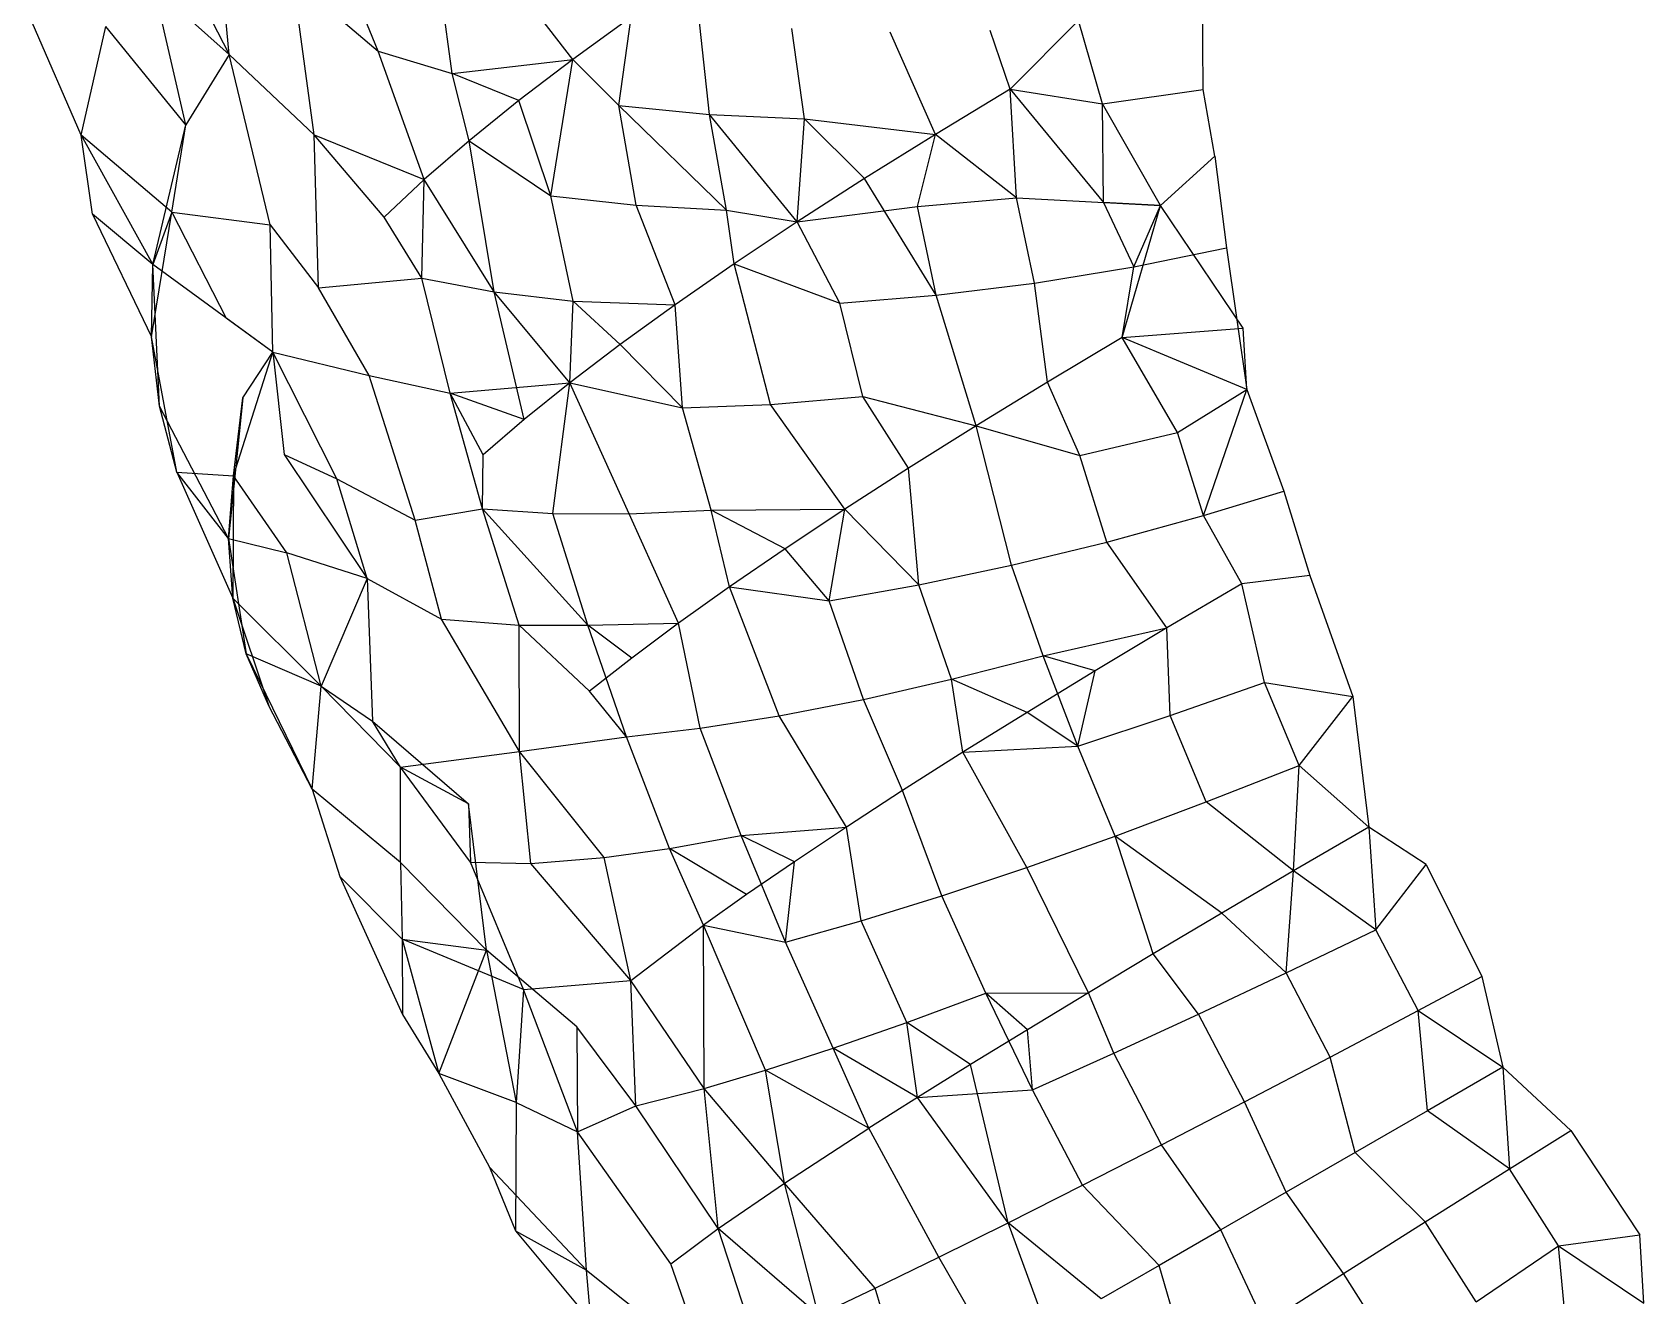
# Model space of a CAD drawing. Header units: inches. Extents: x 17 to 4615, y 5 to 3256.
# Drawn here: x 3232.362 to 3233.138, y 2580.938 to 2581.546 of the extents above; entities that cross this region are included whole.
import ezdxf

# ---------------------------------------------------------------- set-up
doc = ezdxf.new("R2010")
doc.units = ezdxf.units.IN
doc.header["$MEASUREMENT"] = 0

msp = doc.modelspace()

# ---------------------------------------------------------------- linework, layer by layer
for p, q in [((3232.42596, 2581.59624), (3232.45717, 2581.53574)), ((3232.52892, 2581.53739), (3232.50673, 2581.59149)), ((3232.56461, 2581.52658), (3232.55749, 2581.57811)), ((3232.92623, 2581.51883), (3232.9258, 2581.57701)), ((3232.45717, 2581.53574), (3232.45369, 2581.57387)), ((3232.48783, 2581.5723), (3232.52892, 2581.53739)), ((3232.49817, 2581.49707), (3232.48783, 2581.5723)), ((3232.68852, 2581.50682), (3232.68103, 2581.57458)), ((3232.45717, 2581.53574), (3232.42099, 2581.56809)), ((3232.4363, 2581.50184), (3232.42099, 2581.56809)), ((3232.62264, 2581.5334), (3232.59653, 2581.56726)), ((3232.6508, 2581.55377), (3232.62264, 2581.5334)), ((3232.64482, 2581.51119), (3232.6508, 2581.55377)), ((3232.38587, 2581.49694), (3232.36235, 2581.55121)), ((3232.38587, 2581.49694), (3232.39782, 2581.54929)), ((3232.4363, 2581.50184), (3232.39782, 2581.54929)), ((3232.73414, 2581.50468), (3232.72812, 2581.54822)), ((3232.7973, 2581.49726), (3232.77537, 2581.54655)), ((3232.83327, 2581.51896), (3232.82363, 2581.54727)), ((3232.86609, 2581.55213), (3232.83327, 2581.51896)), ((3232.87768, 2581.51195), (3232.86609, 2581.55213)), ((3232.45717, 2581.53574), (3232.4363, 2581.50184)), ((3232.45717, 2581.53574), (3232.49817, 2581.49707)), ((3232.47687, 2581.45367), (3232.45717, 2581.53574)), ((3232.52892, 2581.53739), (3232.56461, 2581.52658)), ((3232.55108, 2581.47551), (3232.52892, 2581.53739)), ((3232.56461, 2581.52658), (3232.62264, 2581.5334)), ((3232.62264, 2581.5334), (3232.59659, 2581.51355)), ((3232.61213, 2581.4677), (3232.62264, 2581.5334)), ((3232.62264, 2581.5334), (3232.64482, 2581.51119)), ((3232.57272, 2581.49424), (3232.56461, 2581.52658)), ((3232.59659, 2581.51355), (3232.56461, 2581.52658)), ((3232.83327, 2581.51896), (3232.7973, 2581.49726)), ((3232.83327, 2581.51896), (3232.87768, 2581.51195)), ((3232.83625, 2581.46668), (3232.83327, 2581.51896)), ((3232.83327, 2581.51896), (3232.8782, 2581.46446)), ((3232.87768, 2581.51195), (3232.92623, 2581.51883)), ((3232.93183, 2581.4868), (3232.92623, 2581.51883)), ((3232.59659, 2581.51355), (3232.57272, 2581.49424)), ((3232.61213, 2581.4677), (3232.59659, 2581.51355)), ((3232.64482, 2581.51119), (3232.68852, 2581.50682)), ((3232.65321, 2581.46314), (3232.64482, 2581.51119)), ((3232.69657, 2581.46076), (3232.64482, 2581.51119)), ((3232.9056, 2581.46302), (3232.87768, 2581.51195)), ((3232.8782, 2581.46446), (3232.87768, 2581.51195)), ((3232.42035, 2581.4346), (3232.4363, 2581.50184)), ((3232.42957, 2581.45978), (3232.4363, 2581.50184)), ((3232.68852, 2581.50682), (3232.73414, 2581.50468)), ((3232.69657, 2581.46076), (3232.68852, 2581.50682)), ((3232.73075, 2581.45523), (3232.68852, 2581.50682)), ((3232.73075, 2581.45523), (3232.73414, 2581.50468)), ((3232.73414, 2581.50468), (3232.7973, 2581.49726)), ((3232.7631, 2581.476), (3232.73414, 2581.50468)), ((3232.39137, 2581.45885), (3232.38587, 2581.49694)), ((3232.38587, 2581.49694), (3232.42035, 2581.4346)), ((3232.42957, 2581.45978), (3232.38587, 2581.49694)), ((3232.49817, 2581.49707), (3232.55108, 2581.47551)), ((3232.50011, 2581.42341), (3232.49817, 2581.49707)), ((3232.53175, 2581.45745), (3232.49817, 2581.49707)), ((3232.57272, 2581.49424), (3232.55108, 2581.47551)), ((3232.57272, 2581.49424), (3232.61213, 2581.4677)), ((3232.58485, 2581.42153), (3232.57272, 2581.49424)), ((3232.7973, 2581.49726), (3232.7631, 2581.476)), ((3232.78854, 2581.46255), (3232.7973, 2581.49726)), ((3232.83625, 2581.46668), (3232.7973, 2581.49726)), ((3232.9056, 2581.46302), (3232.93183, 2581.4868)), ((3232.93183, 2581.4868), (3232.93747, 2581.44265)), ((3232.7631, 2581.476), (3232.73075, 2581.45523)), ((3232.79754, 2581.41981), (3232.7631, 2581.476)), ((3232.55108, 2581.47551), (3232.53175, 2581.45745)), ((3232.55, 2581.42807), (3232.55108, 2581.47551)), ((3232.58485, 2581.42153), (3232.55108, 2581.47551)), ((3232.61213, 2581.4677), (3232.65321, 2581.46314)), ((3232.62279, 2581.41702), (3232.61213, 2581.4677)), ((3232.65321, 2581.46314), (3232.69657, 2581.46076)), ((3232.67186, 2581.41522), (3232.65321, 2581.46314)), ((3232.69657, 2581.46076), (3232.73075, 2581.45523)), ((3232.7003, 2581.43493), (3232.69657, 2581.46076)), ((3232.73075, 2581.45523), (3232.78854, 2581.46255)), ((3232.78854, 2581.46255), (3232.83625, 2581.46668)), ((3232.79754, 2581.41981), (3232.78854, 2581.46255)), ((3232.83625, 2581.46668), (3232.9056, 2581.46302)), ((3232.84488, 2581.42566), (3232.83625, 2581.46668)), ((3232.9056, 2581.46302), (3232.8782, 2581.46446)), ((3232.8782, 2581.46446), (3232.89279, 2581.43354)), ((3232.88718, 2581.39943), (3232.9056, 2581.46302)), ((3232.89279, 2581.43354), (3232.9056, 2581.46302)), ((3232.9454, 2581.4039), (3232.9056, 2581.46302)), ((3232.42035, 2581.4346), (3232.39137, 2581.45885)), ((3232.39137, 2581.45885), (3232.41973, 2581.39973)), ((3232.41973, 2581.39973), (3232.42957, 2581.45978)), ((3232.42957, 2581.45978), (3232.42035, 2581.4346)), ((3232.42957, 2581.45978), (3232.47687, 2581.45367)), ((3232.42957, 2581.45978), (3232.45579, 2581.40873)), ((3232.47687, 2581.45367), (3232.50011, 2581.42341)), ((3232.47814, 2581.39241), (3232.47687, 2581.45367)), ((3232.55, 2581.42807), (3232.53175, 2581.45745)), ((3232.73075, 2581.45523), (3232.7003, 2581.43493)), ((3232.75123, 2581.41597), (3232.73075, 2581.45523)), ((3232.89279, 2581.43354), (3232.93747, 2581.44265)), ((3232.93747, 2581.44265), (3232.94721, 2581.37438)), ((3232.41973, 2581.39973), (3232.42035, 2581.4346)), ((3232.42359, 2581.36637), (3232.42035, 2581.4346)), ((3232.47814, 2581.39241), (3232.42035, 2581.4346)), ((3232.7003, 2581.43493), (3232.67186, 2581.41522)), ((3232.7003, 2581.43493), (3232.75123, 2581.41597)), ((3232.71791, 2581.36728), (3232.7003, 2581.43493)), ((3232.84488, 2581.42566), (3232.89279, 2581.43354)), ((3232.88718, 2581.39943), (3232.89279, 2581.43354)), ((3232.50011, 2581.42341), (3232.55, 2581.42807)), ((3232.52462, 2581.38112), (3232.50011, 2581.42341)), ((3232.55, 2581.42807), (3232.58485, 2581.42153)), ((3232.5636, 2581.37265), (3232.55, 2581.42807)), ((3232.79754, 2581.41981), (3232.84488, 2581.42566)), ((3232.85114, 2581.37792), (3232.84488, 2581.42566)), ((3232.58485, 2581.42153), (3232.62279, 2581.41702)), ((3232.62126, 2581.37771), (3232.58485, 2581.42153)), ((3232.5992, 2581.35997), (3232.58485, 2581.42153)), ((3232.62126, 2581.37771), (3232.62279, 2581.41702)), ((3232.62279, 2581.41702), (3232.67186, 2581.41522)), ((3232.64549, 2581.39614), (3232.62279, 2581.41702)), ((3232.67186, 2581.41522), (3232.64549, 2581.39614)), ((3232.67546, 2581.3656), (3232.67186, 2581.41522)), ((3232.75123, 2581.41597), (3232.79754, 2581.41981)), ((3232.76228, 2581.371), (3232.75123, 2581.41597)), ((3232.81678, 2581.35697), (3232.79754, 2581.41981)), ((3232.47814, 2581.39241), (3232.45579, 2581.40873)), ((3232.42359, 2581.36637), (3232.41973, 2581.39973)), ((3232.43192, 2581.33465), (3232.41973, 2581.39973)), ((3232.88718, 2581.39943), (3232.85114, 2581.37792)), ((3232.88718, 2581.39943), (3232.9454, 2581.4039)), ((3232.94721, 2581.37438), (3232.88718, 2581.39943)), ((3232.91374, 2581.35381), (3232.88718, 2581.39943)), ((3232.94721, 2581.37438), (3232.9454, 2581.4039)), ((3232.45924, 2581.33291), (3232.47814, 2581.39241)), ((3232.46381, 2581.37041), (3232.47814, 2581.39241)), ((3232.47814, 2581.39241), (3232.52462, 2581.38112)), ((3232.50902, 2581.3314), (3232.47814, 2581.39241)), ((3232.47814, 2581.39241), (3232.48369, 2581.34321)), ((3232.64549, 2581.39614), (3232.62126, 2581.37771)), ((3232.67546, 2581.3656), (3232.64549, 2581.39614)), ((3232.52462, 2581.38112), (3232.5636, 2581.37265)), ((3232.54674, 2581.31147), (3232.52462, 2581.38112)), ((3232.5636, 2581.37265), (3232.62126, 2581.37771)), ((3232.62126, 2581.37771), (3232.5992, 2581.35997)), ((3232.61295, 2581.31471), (3232.62126, 2581.37771)), ((3232.62126, 2581.37771), (3232.67546, 2581.3656)), ((3232.64974, 2581.31452), (3232.62126, 2581.37771)), ((3232.85114, 2581.37792), (3232.81678, 2581.35697)), ((3232.8667, 2581.3427), (3232.85114, 2581.37792)), ((3232.46381, 2581.37041), (3232.45684, 2581.30262)), ((3232.45924, 2581.33291), (3232.46381, 2581.37041)), ((3232.57922, 2581.31691), (3232.5636, 2581.37265)), ((3232.57941, 2581.34299), (3232.5636, 2581.37265)), ((3232.5992, 2581.35997), (3232.5636, 2581.37265)), ((3232.67546, 2581.3656), (3232.71791, 2581.36728)), ((3232.71791, 2581.36728), (3232.76228, 2581.371)), ((3232.75358, 2581.31684), (3232.71791, 2581.36728)), ((3232.76228, 2581.371), (3232.81678, 2581.35697)), ((3232.78426, 2581.3366), (3232.76228, 2581.371)), ((3232.91374, 2581.35381), (3232.94721, 2581.37438)), ((3232.92634, 2581.3137), (3232.94721, 2581.37438)), ((3232.94721, 2581.37438), (3232.96498, 2581.32541)), ((3232.43192, 2581.33465), (3232.42359, 2581.36637)), ((3232.45684, 2581.30262), (3232.42359, 2581.36637)), ((3232.5992, 2581.35997), (3232.57941, 2581.34299)), ((3232.68927, 2581.31631), (3232.67546, 2581.3656)), ((3232.81678, 2581.35697), (3232.78426, 2581.3366)), ((3232.81678, 2581.35697), (3232.8667, 2581.3427)), ((3232.83394, 2581.2898), (3232.81678, 2581.35697)), ((3232.8667, 2581.3427), (3232.91374, 2581.35381)), ((3232.92634, 2581.3137), (3232.91374, 2581.35381)), ((3232.48369, 2581.34321), (3232.50902, 2581.3314)), ((3232.48369, 2581.34321), (3232.52355, 2581.28337)), ((3232.57922, 2581.31691), (3232.57941, 2581.34299)), ((3232.78426, 2581.3366), (3232.75358, 2581.31684)), ((3232.78921, 2581.28037), (3232.78426, 2581.3366)), ((3232.87982, 2581.30096), (3232.8667, 2581.3427)), ((3232.45684, 2581.30262), (3232.43192, 2581.33465)), ((3232.43192, 2581.33465), (3232.45889, 2581.27403)), ((3232.43192, 2581.33465), (3232.45924, 2581.33291)), ((3232.45684, 2581.30262), (3232.45924, 2581.33291)), ((3232.45924, 2581.33291), (3232.45889, 2581.27403)), ((3232.48494, 2581.29574), (3232.45924, 2581.33291)), ((3232.50902, 2581.3314), (3232.54674, 2581.31147)), ((3232.52355, 2581.28337), (3232.50902, 2581.3314)), ((3232.92634, 2581.3137), (3232.96498, 2581.32541)), ((3232.96498, 2581.32541), (3232.97751, 2581.28483)), ((3232.54674, 2581.31147), (3232.57922, 2581.31691)), ((3232.57922, 2581.31691), (3232.61295, 2581.31471)), ((3232.59681, 2581.26096), (3232.57922, 2581.31691)), ((3232.62982, 2581.26096), (3232.57922, 2581.31691)), ((3232.61295, 2581.31471), (3232.64974, 2581.31452)), ((3232.62982, 2581.26096), (3232.61295, 2581.31471)), ((3232.64974, 2581.31452), (3232.68927, 2581.31631)), ((3232.6735, 2581.26188), (3232.64974, 2581.31452)), ((3232.68927, 2581.31631), (3232.75358, 2581.31684)), ((3232.69812, 2581.27946), (3232.68927, 2581.31631)), ((3232.72484, 2581.29778), (3232.68927, 2581.31631)), ((3232.75358, 2581.31684), (3232.72484, 2581.29778)), ((3232.746, 2581.27267), (3232.75358, 2581.31684)), ((3232.78921, 2581.28037), (3232.75358, 2581.31684)), ((3232.87982, 2581.30096), (3232.92634, 2581.3137)), ((3232.94479, 2581.28094), (3232.92634, 2581.3137)), ((3232.55947, 2581.26383), (3232.54674, 2581.31147)), ((3232.45889, 2581.27403), (3232.45684, 2581.30262)), ((3232.45684, 2581.30262), (3232.48494, 2581.29574)), ((3232.45684, 2581.30262), (3232.46535, 2581.24718)), ((3232.72484, 2581.29778), (3232.69812, 2581.27946)), ((3232.746, 2581.27267), (3232.72484, 2581.29778)), ((3232.83394, 2581.2898), (3232.87982, 2581.30096)), ((3232.90865, 2581.25963), (3232.87982, 2581.30096)), ((3232.50143, 2581.23161), (3232.48494, 2581.29574)), ((3232.52355, 2581.28337), (3232.48494, 2581.29574)), ((3232.78921, 2581.28037), (3232.83394, 2581.2898)), ((3232.84911, 2581.24626), (3232.83394, 2581.2898)), ((3232.52355, 2581.28337), (3232.50143, 2581.23161)), ((3232.52355, 2581.28337), (3232.55947, 2581.26383)), ((3232.52355, 2581.28337), (3232.52624, 2581.21474)), ((3232.97751, 2581.28483), (3232.94479, 2581.28094)), ((3232.97751, 2581.28483), (3232.99819, 2581.22668)), ((3232.69812, 2581.27946), (3232.6735, 2581.26188)), ((3232.69812, 2581.27946), (3232.746, 2581.27267)), ((3232.72205, 2581.21735), (3232.69812, 2581.27946)), ((3232.746, 2581.27267), (3232.78921, 2581.28037)), ((3232.80505, 2581.23492), (3232.78921, 2581.28037)), ((3232.94479, 2581.28094), (3232.90865, 2581.25963)), ((3232.95567, 2581.23343), (3232.94479, 2581.28094)), ((3232.46535, 2581.24718), (3232.45889, 2581.27403)), ((3232.50143, 2581.23161), (3232.45889, 2581.27403)), ((3232.45889, 2581.27403), (3232.47624, 2581.22208)), ((3232.76253, 2581.22525), (3232.746, 2581.27267)), ((3232.55947, 2581.26383), (3232.59681, 2581.26096)), ((3232.59691, 2581.20022), (3232.55947, 2581.26383)), ((3232.59681, 2581.26096), (3232.62982, 2581.26096)), ((3232.59691, 2581.20022), (3232.59681, 2581.26096)), ((3232.63071, 2581.22925), (3232.59681, 2581.26096)), ((3232.62982, 2581.26096), (3232.6735, 2581.26188)), ((3232.64857, 2581.20715), (3232.62982, 2581.26096)), ((3232.65099, 2581.24515), (3232.62982, 2581.26096)), ((3232.6735, 2581.26188), (3232.65099, 2581.24515)), ((3232.68392, 2581.21131), (3232.6735, 2581.26188)), ((3232.84911, 2581.24626), (3232.90865, 2581.25963)), ((3232.90865, 2581.25963), (3232.87416, 2581.23895)), ((3232.91033, 2581.21742), (3232.90865, 2581.25963)), ((3232.46535, 2581.24718), (3232.4972, 2581.18205)), ((3232.47624, 2581.22208), (3232.46535, 2581.24718)), ((3232.50143, 2581.23161), (3232.46535, 2581.24718)), ((3232.65099, 2581.24515), (3232.63071, 2581.22925)), ((3232.80505, 2581.23492), (3232.84911, 2581.24626)), ((3232.86575, 2581.20274), (3232.84911, 2581.24626)), ((3232.87416, 2581.23895), (3232.84911, 2581.24626)), ((3232.87416, 2581.23895), (3232.84143, 2581.219)), ((3232.86575, 2581.20274), (3232.87416, 2581.23895)), ((3232.4972, 2581.18205), (3232.50143, 2581.23161)), ((3232.50143, 2581.23161), (3232.53964, 2581.1926)), ((3232.50143, 2581.23161), (3232.52624, 2581.21474)), ((3232.64857, 2581.20715), (3232.63071, 2581.22925)), ((3232.76253, 2581.22525), (3232.80505, 2581.23492)), ((3232.81048, 2581.19976), (3232.80505, 2581.23492)), ((3232.84143, 2581.219), (3232.80505, 2581.23492)), ((3232.91033, 2581.21742), (3232.95567, 2581.23343)), ((3232.95567, 2581.23343), (3232.99819, 2581.22668)), ((3232.97233, 2581.19346), (3232.95567, 2581.23343)), ((3232.4972, 2581.18205), (3232.47624, 2581.22208)), ((3232.72205, 2581.21735), (3232.76253, 2581.22525)), ((3232.78144, 2581.18135), (3232.76253, 2581.22525)), ((3232.97233, 2581.19346), (3232.99819, 2581.22668)), ((3232.99819, 2581.22668), (3233.00595, 2581.16376)), ((3232.53964, 2581.1926), (3232.52624, 2581.21474)), ((3232.52624, 2581.21474), (3232.57242, 2581.17502)), ((3232.68392, 2581.21131), (3232.72205, 2581.21735)), ((3232.75436, 2581.16377), (3232.72205, 2581.21735)), ((3232.84143, 2581.219), (3232.81048, 2581.19976)), ((3232.86575, 2581.20274), (3232.84143, 2581.219)), ((3232.86575, 2581.20274), (3232.91033, 2581.21742)), ((3232.92764, 2581.17585), (3232.91033, 2581.21742)), ((3232.59691, 2581.20022), (3232.64857, 2581.20715)), ((3232.64857, 2581.20715), (3232.68392, 2581.21131)), ((3232.66912, 2581.1534), (3232.64857, 2581.20715)), ((3232.70364, 2581.15973), (3232.68392, 2581.21131)), ((3232.53964, 2581.1926), (3232.59691, 2581.20022)), ((3232.60242, 2581.14626), (3232.59691, 2581.20022)), ((3232.63768, 2581.14903), (3232.59691, 2581.20022)), ((3232.81048, 2581.19976), (3232.78144, 2581.18135)), ((3232.81048, 2581.19976), (3232.86575, 2581.20274)), ((3232.84123, 2581.14431), (3232.81048, 2581.19976)), ((3232.88379, 2581.15941), (3232.86575, 2581.20274)), ((3232.5396, 2581.14673), (3232.53964, 2581.1926)), ((3232.57242, 2581.17502), (3232.53964, 2581.1926)), ((3232.57331, 2581.1468), (3232.53964, 2581.1926)), ((3232.92764, 2581.17585), (3232.97233, 2581.19346)), ((3232.96972, 2581.14261), (3232.97233, 2581.19346)), ((3232.97233, 2581.19346), (3233.00595, 2581.16376)), ((3232.5396, 2581.14673), (3232.4972, 2581.18205)), ((3232.4972, 2581.18205), (3232.51047, 2581.13995)), ((3232.78144, 2581.18135), (3232.75436, 2581.16377)), ((3232.8003, 2581.13069), (3232.78144, 2581.18135)), ((3232.5811, 2581.10448), (3232.57242, 2581.17502)), ((3232.57242, 2581.17502), (3232.57331, 2581.1468)), ((3232.88379, 2581.15941), (3232.92764, 2581.17585)), ((3232.96972, 2581.14261), (3232.92764, 2581.17585)), ((3232.66912, 2581.1534), (3232.70364, 2581.15973)), ((3232.70364, 2581.15973), (3232.75436, 2581.16377)), ((3232.72505, 2581.10835), (3232.70364, 2581.15973)), ((3232.72932, 2581.14707), (3232.70364, 2581.15973)), ((3232.75436, 2581.16377), (3232.72932, 2581.14707)), ((3232.76146, 2581.11866), (3232.75436, 2581.16377)), ((3232.84123, 2581.14431), (3232.88379, 2581.15941)), ((3232.90213, 2581.1027), (3232.88379, 2581.15941)), ((3232.93508, 2581.12224), (3232.88379, 2581.15941)), ((3233.00595, 2581.16376), (3232.96972, 2581.14261)), ((3233.03352, 2581.14573), (3233.00595, 2581.16376)), ((3233.00595, 2581.16376), (3233.00938, 2581.11436)), ((3232.63768, 2581.14903), (3232.66912, 2581.1534)), ((3232.68554, 2581.11649), (3232.66912, 2581.1534)), ((3232.70634, 2581.13129), (3232.66912, 2581.1534)), ((3232.5811, 2581.10448), (3232.5396, 2581.14673)), ((3232.5396, 2581.14673), (3232.54048, 2581.10979)), ((3232.57331, 2581.1468), (3232.60242, 2581.14626)), ((3232.59883, 2581.08552), (3232.57331, 2581.1468)), ((3232.60242, 2581.14626), (3232.63768, 2581.14903)), ((3232.65054, 2581.08993), (3232.60242, 2581.14626)), ((3232.65054, 2581.08993), (3232.63768, 2581.14903)), ((3232.72932, 2581.14707), (3232.70634, 2581.13129)), ((3232.72505, 2581.10835), (3232.72932, 2581.14707)), ((3232.8003, 2581.13069), (3232.84123, 2581.14431)), ((3232.87091, 2581.084), (3232.84123, 2581.14431)), ((3232.96972, 2581.14261), (3232.93508, 2581.12224)), ((3232.9662, 2581.09354), (3232.96972, 2581.14261)), ((3233.00938, 2581.11436), (3232.96972, 2581.14261)), ((3233.00938, 2581.11436), (3233.03352, 2581.14573)), ((3233.03352, 2581.14573), (3233.06042, 2581.09182)), ((3232.51047, 2581.13995), (3232.5407, 2581.07348)), ((3232.51047, 2581.13995), (3232.54048, 2581.10979)), ((3232.70634, 2581.13129), (3232.68554, 2581.11649)), ((3232.76146, 2581.11866), (3232.8003, 2581.13069)), ((3232.82147, 2581.08376), (3232.8003, 2581.13069)), ((3232.93508, 2581.12224), (3232.90213, 2581.1027)), ((3232.9662, 2581.09354), (3232.93508, 2581.12224)), ((3232.65054, 2581.08993), (3232.68554, 2581.11649)), ((3232.68554, 2581.11649), (3232.72505, 2581.10835)), ((3232.71541, 2581.04667), (3232.68554, 2581.11649)), ((3232.68589, 2581.0379), (3232.68554, 2581.11649)), ((3232.72505, 2581.10835), (3232.76146, 2581.11866)), ((3232.78355, 2581.06972), (3232.76146, 2581.11866)), ((3232.9662, 2581.09354), (3233.00938, 2581.11436)), ((3233.02971, 2581.07541), (3233.00938, 2581.11436)), ((3232.54048, 2581.10979), (3232.55814, 2581.04517)), ((3232.54048, 2581.10979), (3232.5811, 2581.10448)), ((3232.54048, 2581.10979), (3232.5407, 2581.07348)), ((3232.59883, 2581.08552), (3232.54048, 2581.10979)), ((3232.55814, 2581.04517), (3232.5811, 2581.10448)), ((3232.5811, 2581.10448), (3232.59538, 2581.0311)), ((3232.62464, 2581.0676), (3232.5811, 2581.10448)), ((3232.74808, 2581.05731), (3232.72505, 2581.10835)), ((3232.90213, 2581.1027), (3232.87091, 2581.084)), ((3232.92399, 2581.07363), (3232.90213, 2581.1027)), ((3232.59883, 2581.08552), (3232.65054, 2581.08993)), ((3232.65304, 2581.02958), (3232.65054, 2581.08993)), ((3232.68589, 2581.0379), (3232.65054, 2581.08993)), ((3232.92399, 2581.07363), (3232.9662, 2581.09354)), ((3232.98735, 2581.05302), (3232.9662, 2581.09354)), ((3233.02971, 2581.07541), (3233.06042, 2581.09182)), ((3233.06042, 2581.09182), (3233.07051, 2581.04819)), ((3232.59883, 2581.08552), (3232.59538, 2581.0311)), ((3232.62482, 2581.01709), (3232.59883, 2581.08552)), ((3232.78355, 2581.06972), (3232.82147, 2581.08376)), ((3232.82147, 2581.08376), (3232.87091, 2581.084)), ((3232.84406, 2581.03728), (3232.82147, 2581.08376)), ((3232.84154, 2581.06619), (3232.82147, 2581.08376)), ((3232.87091, 2581.084), (3232.84154, 2581.06619)), ((3232.88316, 2581.05482), (3232.87091, 2581.084)), ((3232.5407, 2581.07348), (3232.55814, 2581.04517)), ((3232.88316, 2581.05482), (3232.92399, 2581.07363)), ((3232.94602, 2581.03141), (3232.92399, 2581.07363)), ((3232.98735, 2581.05302), (3233.02971, 2581.07541)), ((3233.03417, 2581.02721), (3233.02971, 2581.07541)), ((3233.02971, 2581.07541), (3233.07051, 2581.04819)), ((3232.62464, 2581.0676), (3232.62482, 2581.01709)), ((3232.65304, 2581.02958), (3232.62464, 2581.0676)), ((3232.74808, 2581.05731), (3232.78355, 2581.06972)), ((3232.78858, 2581.03353), (3232.78355, 2581.06972)), ((3232.81407, 2581.04939), (3232.78355, 2581.06972)), ((3232.84154, 2581.06619), (3232.81407, 2581.04939)), ((3232.84406, 2581.03728), (3232.84154, 2581.06619)), ((3232.71541, 2581.04667), (3232.74808, 2581.05731)), ((3232.7651, 2581.01872), (3232.74808, 2581.05731)), ((3232.78858, 2581.03353), (3232.74808, 2581.05731)), ((3232.81407, 2581.04939), (3232.78858, 2581.03353)), ((3232.83219, 2580.97319), (3232.81407, 2581.04939)), ((3232.84406, 2581.03728), (3232.88316, 2581.05482)), ((3232.90614, 2581.01078), (3232.88316, 2581.05482)), ((3232.94602, 2581.03141), (3232.98735, 2581.05302)), ((3232.99937, 2581.00714), (3232.98735, 2581.05302)), ((3232.55814, 2581.04517), (3232.5825, 2581.00001)), ((3232.59538, 2581.0311), (3232.55814, 2581.04517)), ((3232.68589, 2581.0379), (3232.71541, 2581.04667)), ((3232.72451, 2580.99235), (3232.71541, 2581.04667)), ((3232.7651, 2581.01872), (3232.71541, 2581.04667)), ((3233.07051, 2581.04819), (3233.03417, 2581.02721)), ((3233.07051, 2581.04819), (3233.07368, 2580.99924)), ((3233.07051, 2581.04819), (3233.10325, 2581.01764)), ((3232.65304, 2581.02958), (3232.68589, 2581.0379)), ((3232.69264, 2580.97053), (3232.68589, 2581.0379)), ((3232.72451, 2580.99235), (3232.68589, 2581.0379)), ((3232.78858, 2581.03353), (3232.84406, 2581.03728)), ((3232.86806, 2580.9913), (3232.84406, 2581.03728)), ((3232.59538, 2581.0311), (3232.59504, 2580.96928)), ((3232.59538, 2581.0311), (3232.62482, 2581.01709)), ((3232.62482, 2581.01709), (3232.65304, 2581.02958)), ((3232.69264, 2580.97053), (3232.65304, 2581.02958)), ((3232.78858, 2581.03353), (3232.7651, 2581.01872)), ((3232.83219, 2580.97319), (3232.78858, 2581.03353)), ((3232.90614, 2581.01078), (3232.94602, 2581.03141)), ((3232.9662, 2580.98799), (3232.94602, 2581.03141)), ((3233.03417, 2581.02721), (3232.99937, 2581.00714)), ((3233.07368, 2580.99924), (3233.03417, 2581.02721)), ((3232.72451, 2580.99235), (3232.7651, 2581.01872)), ((3232.79881, 2580.95663), (3232.7651, 2581.01872)), ((3232.66985, 2580.95344), (3232.62482, 2581.01709)), ((3232.62918, 2580.95044), (3232.62482, 2581.01709)), ((3232.86806, 2580.9913), (3232.90614, 2581.01078)), ((3232.93471, 2580.96979), (3232.90614, 2581.01078)), ((3233.07368, 2580.99924), (3233.10325, 2581.01764)), ((3233.10325, 2581.01764), (3233.13648, 2580.96739)), ((3232.99937, 2581.00714), (3232.9662, 2580.98799)), ((3233.03312, 2580.97375), (3232.99937, 2581.00714)), ((3232.62918, 2580.95044), (3232.5825, 2581.00001)), ((3232.5825, 2581.00001), (3232.59504, 2580.96928)), ((3233.03312, 2580.97375), (3233.07368, 2580.99924)), ((3233.09725, 2580.96216), (3233.07368, 2580.99924)), ((3232.69264, 2580.97053), (3232.72451, 2580.99235)), ((3232.76827, 2580.94177), (3232.72451, 2580.99235)), ((3232.74091, 2580.92871), (3232.72451, 2580.99235)), ((3232.83219, 2580.97319), (3232.86806, 2580.9913)), ((3232.90498, 2580.95264), (3232.86806, 2580.9913)), ((3232.9662, 2580.98799), (3232.93471, 2580.96979)), ((3232.99373, 2580.94877), (3232.9662, 2580.98799)), ((3232.79881, 2580.95663), (3232.83219, 2580.97319)), ((3232.8771, 2580.93655), (3232.83219, 2580.97319)), ((3232.85114, 2580.92153), (3232.83219, 2580.97319)), ((3232.99373, 2580.94877), (3233.03312, 2580.97375)), ((3233.05763, 2580.93518), (3233.03312, 2580.97375)), ((3232.59504, 2580.96928), (3232.62918, 2580.95044)), ((3232.59504, 2580.96928), (3232.63599, 2580.92026)), ((3232.66985, 2580.95344), (3232.69264, 2580.97053)), ((3232.71083, 2580.91491), (3232.69264, 2580.97053)), ((3232.74091, 2580.92871), (3232.69264, 2580.97053)), ((3232.93471, 2580.96979), (3232.90498, 2580.95264)), ((3232.95593, 2580.92457), (3232.93471, 2580.96979)), ((3233.09725, 2580.96216), (3233.13648, 2580.96739)), ((3233.13831, 2580.93449), (3233.13648, 2580.96739)), ((3232.76827, 2580.94177), (3232.79881, 2580.95663)), ((3232.82712, 2580.90769), (3232.79881, 2580.95663)), ((3233.05763, 2580.93518), (3233.09725, 2580.96216)), ((3233.10189, 2580.91368), (3233.09725, 2580.96216)), ((3233.09725, 2580.96216), (3233.13831, 2580.93449)), ((3232.63422, 2580.8942), (3232.62918, 2580.95044)), ((3232.62918, 2580.95044), (3232.68681, 2580.90455)), ((3232.68681, 2580.90455), (3232.66985, 2580.95344)), ((3232.90498, 2580.95264), (3232.8771, 2580.93655)), ((3232.92, 2580.90134), (3232.90498, 2580.95264)), ((3232.95593, 2580.92457), (3232.99373, 2580.94877)), ((3233.01928, 2580.90858), (3232.99373, 2580.94877)), ((3232.74091, 2580.92871), (3232.76827, 2580.94177)), ((3232.7853, 2580.88352), (3232.76827, 2580.94177))]:
    msp.add_line(p, q)

doc.saveas('drawing.dxf')
